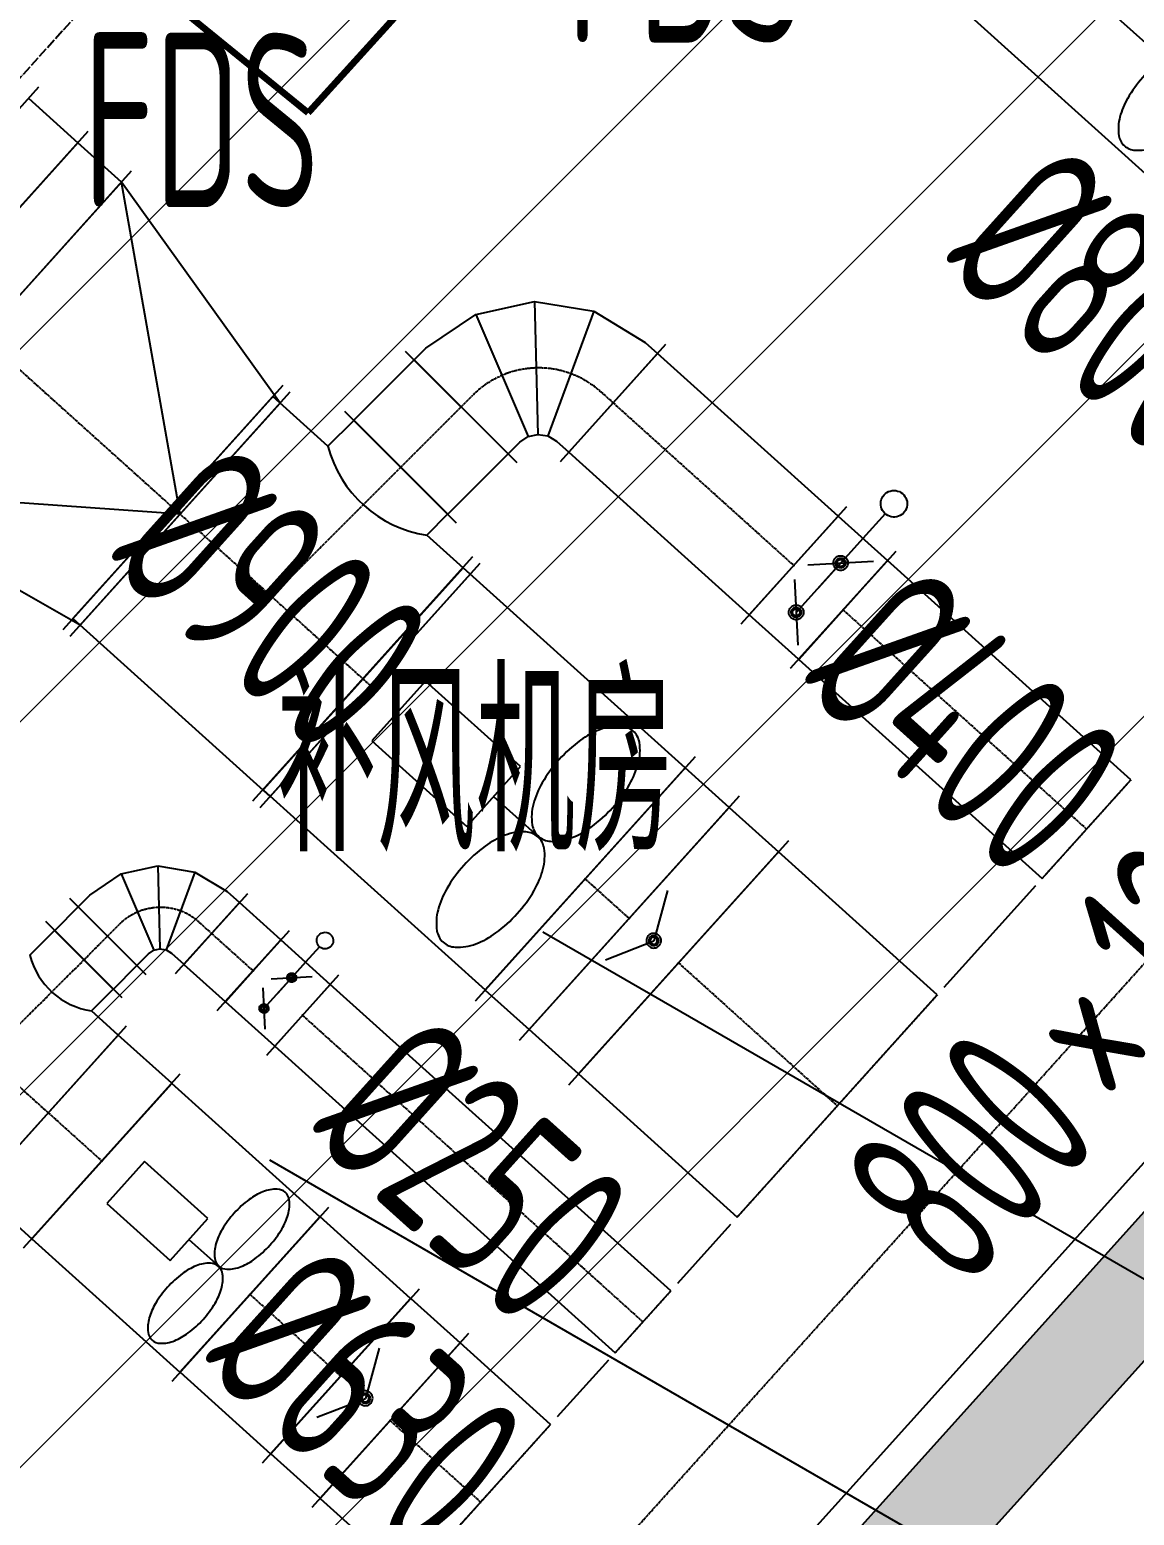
# Model space of a CAD drawing. Extents: x -20827274 to 1300756471, y -549375 to 3431892.
# Drawn here: x 13526 to 16852, y -348452 to -343979 of the extents above; entities that cross this region are included whole.
import ezdxf

# ---------------------------------------------------------------- set-up
doc = ezdxf.new("R2010")
doc.units = 0
doc.header["$LTSCALE"] = 10
for name, pattern in [('CENTER2', [1.125, 0.75, -0.125, 0.125, -0.125]), ('DASH', [0.35, 0.25, -0.1]), ('暖附图底图$0$DASH', [0.35, 0.25, -0.1]), ('暖附图底图$0$DOTE', [2.42, 2, -0.2, 0.02, -0.2])]:
    doc.linetypes.add(name, pattern=pattern)
for name, color, linetype in [('1-zs', 3, 'Continuous'), ('1-标注暖通', 4, 'Continuous'), ('DUCT-加压送风中心线', 5, 'CENTER2'), ('DUCT-加压送风标注', 3, 'Continuous'), ('DUCT-加压送风法兰', 2, 'Continuous'), ('DUCT-加压送风电动阀门', 7, 'Continuous'), ('DUCT-加压送风管', 1, 'Continuous'), ('DUCT-加压送风管端线', 2, 'Continuous'), ('DUCT-加压送风管设备', 7, 'Continuous'), ('DUCT-加压送风阀门', 7, 'Continuous'), ('DUCT-送风中心线', 5, 'CENTER2'), ('DUCT-送风标注', 3, 'Continuous'), ('DUCT-送风管', 4, 'Continuous'), ('DUCT-送风管设备', 7, 'Continuous'), ('H-暖通设备', 181, 'Continuous'), ('Hvac-Hide', 8, 'DASH'), ('暖附图底图$0$1-标注暖通', 8, 'Continuous'), ('暖附图底图$0$A-ROOM_NAME', 8, 'Continuous'), ('暖附图底图$0$A-WALL', 8, 'Continuous'), ('暖附图底图$0$DOTE', 8, 'Continuous'), ('暖附图底图$0$PUB_HATCH', 8, 'Continuous')]:
    doc.layers.add(name, color=color, linetype=linetype)
doc.layers.add('F-非人防区', color=105, linetype='Continuous', lineweight=15)
doc.styles.add('8B2_02', font='tssdeng.shx', dxfattribs={"width": 0.6, "bigfont": 'TSSDCHN.shx'})
doc.styles.add('暖附图底图$0$8B2_02', font='tssdeng.shx', dxfattribs={"width": 0.6, "bigfont": 'TSSDCHN.shx'})

# ---------------------------------------------------------------- blocks, each defined once
blk = doc.blocks.new('$轴流风机$00000011')
for p, q in [((-500, 500, 0), (-500, -500, 0)), ((500, 500, 0), (-500, 500, 0)), ((500, -500, 0), (500, 500, 0)), ((-339.5, 134.7, 0), (-339.5, -134.7, 0)), ((88, 134.7, 0), (-339.5, 134.7, 0)), ((88, -134.7, 0), (88, 134.7, 0)), ((88, 0, 0), (288.5, 0, 0)), ((-339.5, -134.7, 0), (88, -134.7, 0)), ((-500, -500, 0), (500, -500, 0))]:
    blk.add_line(p, q)
for centre, radius, start, end in [((355.1, 328.7, 0), 170.3, 129.1821, 153.0603), ((288.5, 410.5, 0), 64.8, 90, 129.1821), ((288.5, 410.5, 0), 64.8, 50.8179, 90), ((221.9, 328.7, 0), 170.3, 26.9397, 50.8179), ((462.4, 274.2, 0), 290.7, 153.0603, 168.1126), ((114.5, 274.2, 0), 290.7, 11.8874, 26.9397), ((633.1, 238.3, 0), 465, 168.1126, 180), ((-56.1, 238.3, 0), 465, 0, 11.8874), ((633.1, 238.3, 0), 465, 180, 191.8874), ((-56.1, 238.3, 0), 465, 348.1126, 0), ((462.4, 202.4, 0), 290.7, 191.8874, 206.9397), ((114.5, 202.4, 0), 290.7, 333.0603, 348.1126), ((355.1, 147.8, 0), 170.3, 206.9397, 230.8179), ((221.9, 147.8, 0), 170.3, 309.1821, 333.0603), ((288.5, 66.1, 0), 64.8, 230.8179, 270), ((288.5, 66.1, 0), 64.8, 270, 309.1821), ((355.1, -147.8, 0), 170.3, 129.1821, 153.0603), ((288.5, -66.1, 0), 64.8, 90, 129.1821), ((288.5, -66.1, 0), 64.8, 50.8179, 90), ((221.9, -147.8, 0), 170.3, 26.9397, 50.8179), ((462.4, -202.4, 0), 290.7, 153.0603, 168.1126), ((114.5, -202.4, 0), 290.7, 11.8874, 26.9397), ((633.1, -238.3, 0), 465, 168.1126, 180), ((-56.1, -238.3, 0), 465, 0, 11.8874), ((633.1, -238.3, 0), 465, 180, 191.8874), ((-56.1, -238.3, 0), 465, 348.1126, 0), ((462.4, -274.2, 0), 290.7, 191.8874, 206.9397), ((114.5, -274.2, 0), 290.7, 333.0603, 348.1126), ((355.1, -328.7, 0), 170.3, 206.9397, 230.8179), ((221.9, -328.7, 0), 170.3, 309.1821, 333.0603), ((288.5, -410.5, 0), 64.8, 230.8179, 270), ((288.5, -410.5, 0), 64.8, 270, 309.1821)]:
    blk.add_arc(centre, radius, start, end)
for p in [(-500, 0, 0), (500, 0, 0)]:
    blk.add_point(p)
blk = doc.blocks.new('暖附图底图$0$AFSFCS')
at = {"layer": '暖附图底图$0$PUB_HATCH'}
blk.add_hatch(color=256, dxfattribs=at).paths.add_polyline_path([(19639.3, -344924.2), (19416.4, -344723.4), (15000.1, -349628.2), (15223.1, -349828.9)])
at = {"layer": '暖附图底图$0$A-WALL'}
for p, q in [((19416.4, -344723.4), (15000.1, -349628.2)), ((19639.3, -344924.2), (15223.1, -349828.9))]:
    blk.add_line(p, q, dxfattribs=at)
at = {"layer": '暖附图底图$0$DOTE', "color": 127, "linetype": '暖附图底图$0$DOTE', "ltscale": 1.5}
blk.add_line((-14328.5, -375027.4), (118287.3, -227742.6), dxfattribs=at)
at = {"layer": '暖附图底图$0$A-ROOM_NAME', "style": '暖附图底图$0$8B2_02', "width": 0.6}
blk.add_text('补风机房', height=525, dxfattribs=at).set_placement((14270.9, -346453.1))
blk = doc.blocks.new('暖附图底图')
at = {"layer": '暖附图底图$0$1-标注暖通', "linetype": '暖附图底图$0$DASH'}
blk.add_blockref('暖附图底图$0$AFSFCS', (500000, 0), dxfattribs=at)

msp = doc.modelspace()

# ---------------------------------------------------------------- hatches: boundary and pattern name
at = {"layer": 'F-非人防区'}
h = msp.add_hatch(dxfattribs=at)
h.set_pattern_fill('ANSI31', color=8, scale=500)
h.set_pattern_definition([(45, (-67108.6, 126739.6), (-561.266, 561.266), [])])
edge = h.paths.add_edge_path()
edge.add_line((26041.4, -160910.4), (26041.4, -174910.4))
edge.add_line((26041.4, -174910.4), (44466.4, -174910.4))
edge.add_line((44466.4, -174910.4), (44466.4, -230535.4))
edge.add_line((44466.4, -230535.4), (29591.4, -230535.4))
edge.add_line((29591.4, -230535.4), (29591.4, -228585.4))
edge.add_line((29591.4, -228585.4), (32466.4, -228585.4))
edge.add_line((32466.4, -228585.4), (32466.4, -223185.4))
edge.add_line((32466.4, -223185.4), (6116.4, -223185.4))
edge.add_line((6116.4, -223185.4), (6116.4, -236210.4))
edge.add_line((6116.4, -236210.4), (5916.4, -236210.4))
edge.add_line((5916.4, -236210.4), (5921.1, -289912.2))
edge.add_line((5921.1, -289912.2), (35191.4, -289912.2))
edge.add_line((35191.4, -289912.2), (35191.4, -296310.4))
edge.add_line((35191.4, -296310.4), (35041.4, -296310.4))
edge.add_line((35041.4, -296310.4), (35041.4, -296910.4))
edge.add_line((35041.4, -296910.4), (35641.4, -296910.4))
edge.add_line((35641.4, -296910.4), (44736.4, -305099.6))
edge.add_line((44736.4, -305099.6), (22456.5, -329844))
edge.add_line((22456.5, -329844), (22456.5, -340006.4))
edge.add_line((22456.5, -340006.4), (-13248.1, -379660.4))
edge.add_line((-13248.1, -379660.4), (-90108.6, -379660.4))
edge.add_line((-90108.6, -379660.4), (-90108.6, -373660.4))
edge.add_line((-90108.6, -373660.4), (-91358.6, -373660.4))
edge.add_arc((-91358.6, -361660.4), 12000, 180, 270, ccw=False)
edge.add_line((-103358.6, -361660.4), (-103358.6, -333450.4))
edge.add_line((-103358.6, -333450.4), (-95358.6, -333436.6))
edge.add_line((-95358.6, -333436.6), (-95358.6, -160610.4))
edge.add_line((-95358.6, -160610.4), (-86333.4, -160610.4))
edge.add_line((-86333.4, -160610.4), (-86333.6, -149790))
edge.add_line((-86333.6, -149790), (-73433.4, -149790))
edge.add_line((-73433.4, -149790), (-73433.4, -160610.4))
edge.add_line((-73433.4, -160610.4), (26041.4, -160910.4))

# ---------------------------------------------------------------- linework, layer by layer
at = {"layer": '1-标注暖通', "const_width": 20}
for points in [[(16292.6, -342103.5), (14364.8, -344229)], [(14364.8, -344229), (13709.3, -343695.9)]]:
    msp.add_lwpolyline(points, dxfattribs=at)
at = {"layer": 'DUCT-加压送风中心线'}
for p, q in [((13979.2, -345437.3), (13384.7, -344902)), ((14825.4, -345114.3), (14860.7, -345079)), ((15246.1, -345068.9), (15283.2, -345102.3)), ((14643.6, -345296.1), (14825.2, -345114.5)), ((15283.4, -345102.5), (15826.8, -345591.8)), ((14643.4, -345296.3), (14254.5, -345685.2)), ((13979.3, -345437.4), (13957.1, -345417.4)), ((13957.2, -345417.5), (14254.5, -345685.2)), ((14551.8, -345952.9), (14254.5, -345685.2)), ((15975.7, -345725.8), (16708.6, -346385.7)), ((14529.8, -345933.1), (14530, -345933.2)), ((15199.2, -346535.9), (15199.1, -346535.7)), ((15199.4, -346536), (15331.1, -346654.5)), ((13760.7, -346708.1), (13796, -346672.7)), ((14036.9, -346666.4), (14074, -346699.9)), ((14074.2, -346700), (14198.9, -346812.3)), ((13689.9, -346778.8), (13760.5, -346708.2)), ((13689.8, -346779), (13396.3, -347072.4)), ((15480, -346788.6), (15958.1, -347219.2)), ((14347.8, -346946.4), (15372.8, -347869.3)), ((13582.1, -347239.7), (13396.3, -347072.4)), ((13582.2, -347239.9), (13743.3, -347384.9)), ((13743.5, -347385), (13743.6, -347385.1)), ((14189.9, -347787), (14189.8, -347786.9)), ((14190.1, -347787.2), (14462.6, -348032.6)), ((14611.5, -348166.6), (14884.1, -348412))]:
    msp.add_line(p, q, dxfattribs=at)
for centre, radius in [((15058.7, -345277), 280), ((13919.8, -346796.5), 175)]:
    msp.add_arc(centre, radius, 48, 135, dxfattribs=at)
at = {"layer": 'DUCT-加压送风法兰'}
for p, q in [((13552.6, -344151.6), (12656, -345147.5)), ((13701.4, -344285.6), (12804.8, -345281.4)), ((12936.3, -345399.8), (13832.9, -344404)), ((14657.4, -344946.5), (14993.2, -345282.3)), ((15124.4, -345278.9), (15442.2, -344925.9)), ((14288.4, -345049.6), (13625.9, -345785.3)), ((13648, -345805.2), (14310.5, -345069.5)), ((14811.4, -345464.2), (14475.5, -345128.3)), ((15985.8, -345415.3), (15667.9, -345768.3)), ((14198.5, -346300.9), (14861, -345565.2)), ((14220.6, -346320.8), (14883.1, -345585.1)), ((16134.6, -345549.3), (15816.7, -345902.3)), ((15530.5, -346168.1), (14868.1, -346903.8)), ((15662.4, -346286.7), (14999.9, -347022.5)), ((15811.1, -346420.7), (15148.7, -347156.4)), ((13645.7, -346593.2), (13875.5, -346823)), ((13965.4, -346820.7), (14182.8, -346579.2)), ((13804.7, -346893.8), (13574.9, -346664)), ((14307.7, -346691.6), (14090.2, -346933.1)), ((14456.5, -346825.5), (14239, -347067.1)), ((13346.3, -347501.7), (13818, -346977.8)), ((13507.5, -347646.9), (13979.2, -347123)), ((14425.9, -347525.1), (13954.1, -348049)), ((14698.6, -347770.7), (14226.8, -348294.6)), ((14847.3, -347904.6), (14375.6, -348428.5))]:
    msp.add_line(p, q, dxfattribs=at)
at = {"layer": 'DUCT-加压送风法兰', "color": 18, "true_color": 0x000000}
for p in [(14825.2, -345114.5, 1000), (14825.4, -345114.3, 1000), (15283.2, -345102.3, 1000), (15283.4, -345102.5, 1000), (14643.4, -345296.3, 1000), (14643.6, -345296.1, 1000), (13957.1, -345417.4, 1000), (13957.2, -345417.5, 1000), (13979.2, -345437.3, 1000), (13979.3, -345437.4, 1000), (15826.8, -345591.8, 1000), (15826.9, -345591.9, 1000), (15975.6, -345725.7, 1000), (15975.7, -345725.8, 1000), (14529.7, -345933, 1000), (14529.8, -345933.1, 1000), (14551.8, -345952.9, 1000), (14551.9, -345953, 1000), (15199.2, -346535.9, 1000), (15199.4, -346536, 1000), (15331.1, -346654.5, 1000), (15331.2, -346654.7, 1000), (14074, -346699.9, 1000), (14074.2, -346700, 1000), (13760.5, -346708.2, 1000), (13760.7, -346708.1, 1000), (13689.8, -346779, 1000), (13689.9, -346778.8, 1000), (15479.8, -346788.5, 1000), (15480, -346788.6, 1000), (14198.9, -346812.3, 1000), (14199, -346812.4, 1000), (14347.7, -346946.2, 1000), (14347.8, -346946.4, 1000), (13582.1, -347239.7, 1000), (13582.2, -347239.9, 1000), (13743.3, -347384.9, 1000), (13743.5, -347385, 1000), (14189.9, -347787, 1000), (14190.1, -347787.2, 1000), (14462.6, -348032.6, 1000), (14462.8, -348032.7, 1000), (14611.4, -348166.5, 1000), (14611.5, -348166.6, 1000)]:
    msp.add_point(p, dxfattribs=at)
at = {"layer": 'DUCT-加压送风电动阀门'}
for p, q in [((16088.8, -345404.7), (16089.4, -345399.2)), ((16089, -345410.3), (16088.8, -345404.7)), ((16089.9, -345415.8), (16089, -345410.3)), ((16089.4, -345399.2), (16090.7, -345393.8)), ((16090.7, -345393.8), (16092.8, -345388.6)), ((16092.8, -345388.6), (16095.6, -345383.8)), ((16095.6, -345383.8), (16099, -345379.4)), ((16099, -345379.4), (16103, -345375.5)), ((16103, -345375.5), (16107.6, -345372.2)), ((16107.6, -345372.2), (16112.5, -345369.6)), ((16112.5, -345369.6), (16117.7, -345367.7)), ((16117.7, -345367.7), (16123.2, -345366.5)), ((16123.2, -345366.5), (16128.7, -345366.1)), ((16128.7, -345366.1), (16134.3, -345366.5)), ((16134.3, -345366.5), (16139.8, -345367.7)), ((16139.8, -345367.7), (16145, -345369.6)), ((16145, -345369.6), (16149.9, -345372.2)), ((16149.9, -345372.2), (16154.5, -345375.5)), ((16154.5, -345375.5), (16158.5, -345379.4)), ((16158.5, -345379.4), (16161.9, -345383.8)), ((16161.9, -345383.8), (16164.7, -345388.6)), ((16164.7, -345388.6), (16166.8, -345393.8)), ((16166.8, -345393.8), (16168.1, -345399.2)), ((16168.5, -345410.3), (16167.6, -345415.8)), ((16168.1, -345399.2), (16168.7, -345404.7)), ((16168.7, -345404.7), (16168.5, -345410.3)), ((16102, -345435.9), (16035.1, -345510.2)), ((16091.7, -345421.1), (16089.9, -345415.8)), ((16094.1, -345426.1), (16091.7, -345421.1)), ((16097.2, -345430.8), (16094.1, -345426.1)), ((16101, -345434.9), (16097.2, -345430.8)), ((16105.2, -345438.5), (16101, -345434.9)), ((16110, -345441.4), (16105.2, -345438.5)), ((16115.1, -345443.7), (16110, -345441.4)), ((16120.4, -345445.3), (16115.1, -345443.7)), ((16126, -345446), (16120.4, -345445.3)), ((16131.5, -345446), (16126, -345446)), ((16137.1, -345445.3), (16131.5, -345446)), ((16142.4, -345443.7), (16137.1, -345445.3)), ((16147.5, -345441.4), (16142.4, -345443.7)), ((16152.3, -345438.5), (16147.5, -345441.4)), ((16156.5, -345434.9), (16152.3, -345438.5)), ((16160.3, -345430.8), (16156.5, -345434.9)), ((16163.4, -345426.1), (16160.3, -345430.8)), ((16165.8, -345421.1), (16163.4, -345426.1)), ((16167.6, -345415.8), (16165.8, -345421.1)), ((16035.1, -345510.2), (15901.2, -345658.8)), ((15968.2, -345584.5), (15834.3, -345733.1)), ((15869.3, -345589.7), (16067, -345579.3)), ((15946, -345584.6), (15946.4, -345580.5)), ((15946.4, -345588.7), (15946, -345584.6)), ((15946.4, -345580.5), (15947.4, -345576.6)), ((15947.5, -345592.6), (15946.4, -345588.7)), ((15947.4, -345576.6), (15949.2, -345572.9)), ((15949.2, -345572.9), (15951.7, -345569.7)), ((15951.7, -345569.7), (15954.7, -345566.9)), ((15953.2, -345585.3), (15953.3, -345582.3)), ((15953.6, -345588.2), (15953.2, -345585.3)), ((15953.3, -345582.3), (15954, -345579.5)), ((15954.6, -345590.9), (15953.6, -345588.2)), ((15954, -345579.5), (15955.3, -345576.8)), ((15954.7, -345566.9), (15958.2, -345564.7)), ((15955.3, -345576.8), (15957, -345574.4)), ((15957, -345574.4), (15959.2, -345572.5)), ((15957.4, -345585), (15957.5, -345582.9)), ((15957.8, -345587.1), (15957.4, -345585)), ((15957.5, -345582.9), (15958, -345580.9)), ((15958.5, -345589.1), (15957.8, -345587.1)), ((15958, -345580.9), (15958.9, -345579)), ((15958.2, -345564.7), (15962, -345563.2)), ((15959.6, -345590.9), (15958.5, -345589.1)), ((15958.9, -345579), (15960.2, -345577.3)), ((15959.2, -345572.5), (15961.7, -345570.9)), ((15960.2, -345577.3), (15961.7, -345575.9)), ((15961.7, -345570.9), (15964.5, -345569.9)), ((15961.7, -345575.9), (15963.5, -345574.8)), ((15962, -345563.2), (15966, -345562.4)), ((15963.5, -345574.8), (15965.5, -345574.1)), ((15964.5, -345569.9), (15967.4, -345569.5)), ((15965.5, -345574.1), (15967.6, -345573.8)), ((15966, -345562.4), (15970.1, -345562.4)), ((15967.4, -345569.5), (15970.3, -345569.6)), ((15967.6, -345573.8), (15969.7, -345573.9)), ((15969.7, -345573.9), (15971.7, -345574.4)), ((15970.1, -345562.4), (15974.1, -345563.1)), ((15970.3, -345569.6), (15973.2, -345570.3)), ((15971.7, -345574.4), (15973.6, -345575.3)), ((15973.2, -345570.3), (15975.8, -345571.6)), ((15973.6, -345575.3), (15975.3, -345576.5)), ((15974.1, -345563.1), (15977.9, -345564.6)), ((15975.3, -345576.5), (15976.8, -345578.1)), ((15975.8, -345571.6), (15978.2, -345573.3)), ((15976.8, -345578.1), (15977.8, -345579.9)), ((15978.3, -345588.1), (15977.4, -345590)), ((15977.8, -345579.9), (15978.6, -345581.8)), ((15977.9, -345564.6), (15981.4, -345566.7)), ((15978.2, -345573.3), (15980.2, -345575.5)), ((15978.8, -345586), (15978.3, -345588.1)), ((15978.6, -345581.8), (15978.9, -345583.9)), ((15978.9, -345583.9), (15978.8, -345586)), ((15980.2, -345575.5), (15981.7, -345578)), ((15981.4, -345566.7), (15984.4, -345569.5)), ((15981.7, -345578), (15982.7, -345580.8)), ((15983, -345586.6), (15982.3, -345589.5)), ((15982.7, -345580.8), (15983.1, -345583.7)), ((15983.1, -345583.7), (15983, -345586.6)), ((15984.4, -345569.5), (15986.9, -345572.7)), ((15986.9, -345572.7), (15988.8, -345576.4)), ((15988.8, -345576.4), (15989.9, -345580.3)), ((15990, -345588.4), (15988.9, -345592.4)), ((15989.9, -345580.3), (15990.3, -345584.3)), ((15990.3, -345584.3), (15990, -345588.4)), ((15949.4, -345596.3), (15947.5, -345592.6)), ((15951.9, -345599.5), (15949.4, -345596.3)), ((15954.9, -345602.3), (15951.9, -345599.5)), ((15956.1, -345593.5), (15954.6, -345590.9)), ((15958.4, -345604.4), (15954.9, -345602.3)), ((15958.1, -345595.6), (15956.1, -345593.5)), ((15960.5, -345597.4), (15958.1, -345595.6)), ((15962.2, -345605.8), (15958.4, -345604.4)), ((15961, -345592.5), (15959.6, -345590.9)), ((15963.1, -345598.6), (15960.5, -345597.4)), ((15962.7, -345593.7), (15961, -345592.5)), ((15966.2, -345606.6), (15962.2, -345605.8)), ((15964.6, -345594.6), (15962.7, -345593.7)), ((15966, -345599.3), (15963.1, -345598.6)), ((15966.6, -345595.1), (15964.6, -345594.6)), ((15968.9, -345599.5), (15966, -345599.3)), ((15970.3, -345606.5), (15966.2, -345606.6)), ((15968.7, -345595.2), (15966.6, -345595.1)), ((15970.8, -345594.9), (15968.7, -345595.2)), ((15971.9, -345599), (15968.9, -345599.5)), ((15974.4, -345605.8), (15970.3, -345606.5)), ((15972.8, -345594.2), (15970.8, -345594.9)), ((15974.6, -345598), (15971.9, -345599)), ((15974.6, -345593.1), (15972.8, -345594.2)), ((15978.2, -345604.3), (15974.4, -345605.8)), ((15976.1, -345591.7), (15974.6, -345593.1)), ((15977.1, -345596.5), (15974.6, -345598)), ((15977.4, -345590), (15976.1, -345591.7)), ((15979.3, -345594.5), (15977.1, -345596.5)), ((15981.6, -345602.1), (15978.2, -345604.3)), ((15981.1, -345592.2), (15979.3, -345594.5)), ((15982.3, -345589.5), (15981.1, -345592.2)), ((15984.6, -345599.3), (15981.6, -345602.1)), ((15987.1, -345596), (15984.6, -345599.3)), ((15988.9, -345592.4), (15987.1, -345596)), ((15829.1, -345634.3), (15839.5, -345832)), ((15813.6, -345725.2), (15815.4, -345721.6)), ((15815.4, -345721.6), (15817.9, -345718.3)), ((15817.9, -345718.3), (15820.9, -345715.5)), ((15820.9, -345715.5), (15824.3, -345713.3)), ((15821.4, -345725.4), (15823.2, -345723.1)), ((15823.2, -345723.1), (15825.4, -345721.1)), ((15824.3, -345713.3), (15828.1, -345711.8)), ((15825.4, -345721.1), (15827.9, -345719.6)), ((15827.9, -345719.6), (15830.6, -345718.6)), ((15827.9, -345724.5), (15829.7, -345723.4)), ((15828.1, -345711.8), (15832.1, -345711.1)), ((15829.7, -345723.4), (15831.7, -345722.7)), ((15830.6, -345718.6), (15833.5, -345718.1)), ((15831.7, -345722.7), (15833.8, -345722.4)), ((15832.1, -345711.1), (15836.2, -345711)), ((15833.5, -345718.1), (15836.5, -345718.3)), ((15833.8, -345722.4), (15835.9, -345722.5)), ((15835.9, -345722.5), (15837.9, -345723)), ((15836.2, -345711), (15840.3, -345711.8)), ((15836.5, -345718.3), (15839.3, -345719)), ((15837.9, -345723), (15839.8, -345723.9)), ((15839.3, -345719), (15842, -345720.2)), ((15840.3, -345711.8), (15844.1, -345713.2)), ((15842, -345720.2), (15844.4, -345722)), ((15844.1, -345713.2), (15847.6, -345715.4)), ((15844.4, -345722), (15846.4, -345724.1)), ((15847.6, -345715.4), (15850.6, -345718.1)), ((15850.6, -345718.1), (15853.1, -345721.3)), ((15853.1, -345721.3), (15854.9, -345725)), ((15812.2, -345733.3), (15812.5, -345729.2)), ((15812.6, -345737.3), (15812.2, -345733.3)), ((15812.5, -345729.2), (15813.6, -345725.2)), ((15813.7, -345741.2), (15812.6, -345737.3)), ((15815.6, -345744.9), (15813.7, -345741.2)), ((15818, -345748.1), (15815.6, -345744.9)), ((15821.1, -345750.9), (15818, -345748.1)), ((15819.3, -345733.9), (15819.5, -345731)), ((15819.8, -345736.8), (15819.3, -345733.9)), ((15819.5, -345731), (15820.2, -345728.1)), ((15820.8, -345739.6), (15819.8, -345736.8)), ((15820.2, -345728.1), (15821.4, -345725.4)), ((15822.3, -345742.1), (15820.8, -345739.6)), ((15824.6, -345753), (15821.1, -345750.9)), ((15824.3, -345744.3), (15822.3, -345742.1)), ((15823.6, -345733.7), (15823.7, -345731.6)), ((15823.9, -345735.8), (15823.6, -345733.7)), ((15823.7, -345731.6), (15824.2, -345729.5)), ((15824.6, -345737.7), (15823.9, -345735.8)), ((15824.2, -345729.5), (15825.1, -345727.6)), ((15826.7, -345746), (15824.3, -345744.3)), ((15825.7, -345739.5), (15824.6, -345737.7)), ((15828.4, -345754.5), (15824.6, -345753)), ((15825.1, -345727.6), (15826.4, -345725.9)), ((15827.1, -345741.1), (15825.7, -345739.5)), ((15826.4, -345725.9), (15827.9, -345724.5)), ((15829.3, -345747.3), (15826.7, -345746)), ((15828.8, -345742.3), (15827.1, -345741.1)), ((15832.4, -345755.2), (15828.4, -345754.5)), ((15830.7, -345743.2), (15828.8, -345742.3)), ((15832.2, -345748), (15829.3, -345747.3)), ((15832.8, -345743.7), (15830.7, -345743.2)), ((15835.1, -345748.1), (15832.2, -345748)), ((15836.5, -345755.2), (15832.4, -345755.2)), ((15834.9, -345743.8), (15832.8, -345743.7)), ((15837, -345743.5), (15834.9, -345743.8)), ((15838, -345747.7), (15835.1, -345748.1)), ((15840.5, -345754.4), (15836.5, -345755.2)), ((15839, -345742.8), (15837, -345743.5)), ((15840.8, -345746.7), (15838, -345747.7)), ((15840.8, -345741.7), (15839, -345742.8)), ((15839.8, -345723.9), (15841.5, -345725.1)), ((15844.3, -345752.9), (15840.5, -345754.4)), ((15842.3, -345740.3), (15840.8, -345741.7)), ((15843.3, -345745.1), (15840.8, -345746.7)), ((15841.5, -345725.1), (15842.9, -345726.7)), ((15843.6, -345738.6), (15842.3, -345740.3)), ((15842.9, -345726.7), (15844, -345728.5)), ((15845.5, -345743.2), (15843.3, -345745.1)), ((15844.4, -345736.7), (15843.6, -345738.6)), ((15844, -345728.5), (15844.7, -345730.5)), ((15847.8, -345750.7), (15844.3, -345752.9)), ((15845, -345734.7), (15844.4, -345736.7)), ((15844.7, -345730.5), (15845, -345732.6)), ((15845, -345732.6), (15845, -345734.7)), ((15847.2, -345740.8), (15845.5, -345743.2)), ((15846.4, -345724.1), (15847.9, -345726.7)), ((15848.5, -345738.1), (15847.2, -345740.8)), ((15850.8, -345747.9), (15847.8, -345750.7)), ((15847.9, -345726.7), (15848.9, -345729.4)), ((15849.2, -345735.3), (15848.5, -345738.1)), ((15848.9, -345729.4), (15849.3, -345732.3)), ((15849.3, -345732.3), (15849.2, -345735.3)), ((15853.2, -345744.7), (15850.8, -345747.9)), ((15855, -345741), (15853.2, -345744.7)), ((15854.9, -345725), (15856.1, -345728.9)), ((15856.1, -345737.1), (15855, -345741)), ((15856.1, -345728.9), (15856.5, -345733)), ((15856.5, -345733), (15856.1, -345737.1)), ((14394.3, -346708.2), (14397, -346704.7)), ((14397, -346704.7), (14400.1, -346701.7)), ((14400.1, -346701.7), (14403.8, -346699.3)), ((14403.8, -346699.3), (14407.8, -346697.6)), ((14407.8, -346697.6), (14412.1, -346696.6)), ((14412.1, -346696.6), (14416.4, -346696.4)), ((14416.4, -346696.4), (14420.7, -346696.9)), ((14420.7, -346696.9), (14424.9, -346698.2)), ((14424.9, -346698.2), (14428.8, -346700.2)), ((14428.8, -346700.2), (14432.3, -346702.8)), ((14432.3, -346702.8), (14435.2, -346706)), ((14435.2, -346706), (14437.6, -346709.7)), ((14398.8, -346740), (14357, -346786.4)), ((14390.5, -346720.5), (14391.1, -346716.2)), ((14390.8, -346724.9), (14390.5, -346720.5)), ((14391.8, -346729.1), (14390.8, -346724.9)), ((14391.1, -346716.2), (14392.4, -346712)), ((14393.5, -346733.1), (14391.8, -346729.1)), ((14392.4, -346712), (14394.3, -346708.2)), ((14395.8, -346736.8), (14393.5, -346733.1)), ((14398.8, -346740), (14395.8, -346736.8)), ((14402.3, -346742.6), (14398.8, -346740)), ((14406.2, -346744.6), (14402.3, -346742.6)), ((14410.3, -346745.9), (14406.2, -346744.6)), ((14414.7, -346746.4), (14410.3, -346745.9)), ((14419, -346746.2), (14414.7, -346746.4)), ((14423.3, -346745.2), (14419, -346746.2)), ((14427.3, -346743.5), (14423.3, -346745.2)), ((14430.9, -346741.1), (14427.3, -346743.5)), ((14434.1, -346738.1), (14430.9, -346741.1)), ((14436.7, -346734.6), (14434.1, -346738.1)), ((14438.7, -346730.8), (14436.7, -346734.6)), ((14437.6, -346709.7), (14439.3, -346713.7)), ((14440, -346726.6), (14438.7, -346730.8)), ((14439.3, -346713.7), (14440.3, -346717.9)), ((14440.5, -346722.3), (14440, -346726.6)), ((14440.3, -346717.9), (14440.5, -346722.3)), ((14357, -346786.4), (14273.3, -346879.3)), ((14315.2, -346832.9), (14231.5, -346925.8)), ((14253.4, -346836.1), (14377, -346829.6)), ((14301.3, -346833.3), (14301.5, -346830.6)), ((14301.6, -346835.9), (14301.3, -346833.3)), ((14301.5, -346830.6), (14302.2, -346828.1)), ((14302.5, -346838.4), (14301.6, -346835.9)), ((14302.2, -346828.1), (14303.3, -346825.7)), ((14303.7, -346840.7), (14302.5, -346838.4)), ((14303.3, -346825.7), (14304.9, -346823.6)), ((14305.4, -346842.7), (14303.7, -346840.7)), ((14304.9, -346823.6), (14306.8, -346821.8)), ((14305.8, -346833.4), (14305.9, -346831.5)), ((14306.1, -346835.2), (14305.8, -346833.4)), ((14305.9, -346831.5), (14306.3, -346829.7)), ((14306.7, -346836.9), (14306.1, -346835.2)), ((14306.3, -346829.7), (14307.1, -346828.1)), ((14307.7, -346838.5), (14306.7, -346836.9)), ((14306.8, -346821.8), (14309.1, -346820.4)), ((14307.1, -346828.1), (14308.2, -346826.6)), ((14308.9, -346839.8), (14307.7, -346838.5)), ((14308.2, -346826.6), (14309.6, -346825.4)), ((14308.5, -346831.8), (14308.9, -346830.6)), ((14308.5, -346833.1), (14308.5, -346831.8)), ((14308.6, -346834.3), (14308.5, -346833.1)), ((14309, -346835.5), (14308.6, -346834.3)), ((14308.9, -346830.6), (14309.4, -346829.4)), ((14310.4, -346840.9), (14308.9, -346839.8)), ((14309.6, -346836.7), (14309, -346835.5)), ((14309.1, -346820.4), (14311.5, -346819.5)), ((14309.4, -346829.4), (14310.2, -346828.4)), ((14309.6, -346825.4), (14311.1, -346824.4)), ((14310.4, -346837.6), (14309.6, -346836.7)), ((14310.2, -346828.4), (14311.1, -346827.5)), ((14311.4, -346838.4), (14310.4, -346837.6)), ((14312, -346841.7), (14310.4, -346840.9)), ((14311.1, -346824.4), (14312.9, -346823.8)), ((14311.1, -346827.5), (14312.2, -346826.9)), ((14312.6, -346839.1), (14311.4, -346838.4)), ((14311.5, -346819.5), (14314.1, -346819.1)), ((14313.8, -346842.2), (14312, -346841.7)), ((14312.2, -346826.9), (14313.4, -346826.4)), ((14313.8, -346839.4), (14312.6, -346839.1)), ((14312.9, -346823.8), (14314.7, -346823.5)), ((14313.4, -346826.4), (14314.7, -346826.2)), ((14315, -346839.6), (14313.8, -346839.4)), ((14314.1, -346819.1), (14316.7, -346819.1)), ((14314.7, -346823.5), (14316.5, -346823.6)), ((14314.7, -346826.2), (14315.9, -346826.2)), ((14316.3, -346839.5), (14315, -346839.6)), ((14315.9, -346826.2), (14317.2, -346826.5)), ((14317.5, -346839.1), (14316.3, -346839.5)), ((14316.5, -346823.6), (14318.3, -346824)), ((14316.7, -346819.1), (14319.3, -346819.7)), ((14317.2, -346826.5), (14318.4, -346827)), ((14318.7, -346838.6), (14317.5, -346839.1)), ((14319.2, -346841.3), (14317.5, -346842)), ((14318.3, -346824), (14320, -346824.8)), ((14318.4, -346827), (14319.4, -346827.7)), ((14319.7, -346837.8), (14318.7, -346838.6)), ((14320.8, -346840.4), (14319.2, -346841.3)), ((14319.3, -346819.7), (14321.7, -346820.7)), ((14319.4, -346827.7), (14320.3, -346828.6)), ((14320.6, -346836.9), (14319.7, -346837.8)), ((14320, -346824.8), (14321.4, -346825.9)), ((14320.3, -346828.6), (14321, -346829.6)), ((14321.2, -346835.8), (14320.6, -346836.9)), ((14322.1, -346839.1), (14320.8, -346840.4)), ((14321, -346829.6), (14321.5, -346830.8)), ((14321.7, -346834.6), (14321.2, -346835.8)), ((14321.4, -346825.9), (14322.7, -346827.3)), ((14321.5, -346830.8), (14321.8, -346832)), ((14321.7, -346820.7), (14323.9, -346822.2)), ((14321.9, -346833.3), (14321.7, -346834.6)), ((14321.8, -346832), (14321.9, -346833.3)), ((14323.2, -346837.7), (14322.1, -346839.1)), ((14322.7, -346827.3), (14323.6, -346828.8)), ((14324, -346836), (14323.2, -346837.7)), ((14323.6, -346828.8), (14324.3, -346830.6)), ((14323.9, -346822.2), (14325.8, -346824)), ((14324.4, -346834.2), (14324, -346836)), ((14324.3, -346830.6), (14324.5, -346832.4)), ((14324.5, -346832.4), (14324.4, -346834.2)), ((14326.3, -346841.1), (14324.5, -346843.1)), ((14325.8, -346824), (14327.3, -346826.2)), ((14327.7, -346838.9), (14326.3, -346841.1)), ((14327.3, -346826.2), (14328.3, -346828.6)), ((14328.6, -346836.4), (14327.7, -346838.9)), ((14328.3, -346828.6), (14328.9, -346831.2)), ((14329, -346833.8), (14328.6, -346836.4)), ((14328.9, -346831.2), (14329, -346833.8)), ((14228.3, -346864), (14234.8, -346987.6)), ((14307.5, -346844.4), (14305.4, -346842.7)), ((14309.8, -346845.6), (14307.5, -346844.4)), ((14312.3, -346846.4), (14309.8, -346845.6)), ((14314.9, -346846.7), (14312.3, -346846.4)), ((14315.7, -346842.2), (14313.8, -346842.2)), ((14317.5, -346846.5), (14314.9, -346846.7)), ((14317.5, -346842), (14315.7, -346842.2)), ((14320.1, -346845.8), (14317.5, -346846.5)), ((14322.4, -346844.7), (14320.1, -346845.8)), ((14324.5, -346843.1), (14322.4, -346844.7)), ((14217.7, -346926.2), (14217.9, -346923.5)), ((14218, -346928.8), (14217.7, -346926.2)), ((14217.9, -346923.5), (14218.5, -346921)), ((14218.8, -346931.3), (14218, -346928.8)), ((14218.5, -346921), (14219.7, -346918.6)), ((14220.1, -346933.6), (14218.8, -346931.3)), ((14219.7, -346918.6), (14221.2, -346916.5)), ((14221.2, -346916.5), (14223.2, -346914.7)), ((14222.2, -346924.4), (14222.7, -346922.6)), ((14222.2, -346926.3), (14222.2, -346924.4)), ((14222.4, -346928.1), (14222.2, -346926.3)), ((14223.1, -346929.8), (14222.4, -346928.1)), ((14222.7, -346922.6), (14223.5, -346921)), ((14224, -346931.4), (14223.1, -346929.8)), ((14223.2, -346914.7), (14225.4, -346913.3)), ((14223.5, -346921), (14224.6, -346919.5)), ((14225.2, -346932.7), (14224, -346931.4)), ((14224.6, -346919.5), (14225.9, -346918.3)), ((14224.8, -346926), (14224.9, -346924.7)), ((14225, -346927.2), (14224.8, -346926)), ((14224.9, -346924.7), (14225.2, -346923.5)), ((14225.4, -346928.4), (14225, -346927.2)), ((14225.2, -346923.5), (14225.8, -346922.3)), ((14225.4, -346913.3), (14227.9, -346912.4)), ((14226, -346929.6), (14225.4, -346928.4)), ((14225.8, -346922.3), (14226.5, -346921.3)), ((14225.9, -346918.3), (14227.5, -346917.3)), ((14226.8, -346930.5), (14226, -346929.6)), ((14226.5, -346921.3), (14227.5, -346920.4)), ((14227.8, -346931.3), (14226.8, -346930.5)), ((14227.5, -346917.3), (14229.2, -346916.7)), ((14227.5, -346920.4), (14228.6, -346919.7)), ((14228.9, -346931.9), (14227.8, -346931.3)), ((14227.9, -346912.4), (14230.5, -346912)), ((14228.6, -346919.7), (14229.8, -346919.3)), ((14229.2, -346916.7), (14231, -346916.4)), ((14229.8, -346919.3), (14231, -346919.1)), ((14230.5, -346912), (14233.1, -346912)), ((14231, -346916.4), (14232.9, -346916.5)), ((14231, -346919.1), (14232.3, -346919.1)), ((14232.3, -346919.1), (14233.5, -346919.4)), ((14232.9, -346916.5), (14234.7, -346916.9)), ((14233.1, -346912), (14235.7, -346912.6)), ((14233.5, -346919.4), (14234.7, -346919.9)), ((14234.7, -346916.9), (14236.3, -346917.7)), ((14234.7, -346919.9), (14235.8, -346920.6)), ((14236.1, -346930.7), (14235, -346931.5)), ((14235.7, -346912.6), (14238.1, -346913.6)), ((14235.8, -346920.6), (14236.7, -346921.5)), ((14236.9, -346929.8), (14236.1, -346930.7)), ((14236.3, -346917.7), (14237.8, -346918.8)), ((14236.7, -346921.5), (14237.4, -346922.5)), ((14237.6, -346928.7), (14236.9, -346929.8)), ((14237.4, -346922.5), (14237.9, -346923.7)), ((14238, -346927.5), (14237.6, -346928.7)), ((14237.8, -346918.8), (14239, -346920.2)), ((14237.9, -346923.7), (14238.2, -346924.9)), ((14238.2, -346926.2), (14238, -346927.5)), ((14238.1, -346913.6), (14240.3, -346915)), ((14238.2, -346924.9), (14238.2, -346926.2)), ((14239.6, -346930.6), (14238.5, -346932)), ((14239, -346920.2), (14240, -346921.7)), ((14240.4, -346928.9), (14239.6, -346930.6)), ((14240, -346921.7), (14240.6, -346923.5)), ((14240.3, -346915), (14242.2, -346916.9)), ((14240.8, -346927.1), (14240.4, -346928.9)), ((14240.6, -346923.5), (14240.9, -346925.3)), ((14240.9, -346925.3), (14240.8, -346927.1)), ((14242.2, -346916.9), (14243.6, -346919.1)), ((14243.6, -346919.1), (14244.7, -346921.5)), ((14244.9, -346929.3), (14244, -346931.8)), ((14244.7, -346921.5), (14245.3, -346924.1)), ((14245.3, -346926.7), (14244.9, -346929.3)), ((14245.3, -346924.1), (14245.3, -346926.7)), ((14221.8, -346935.6), (14220.1, -346933.6)), ((14223.8, -346937.3), (14221.8, -346935.6)), ((14226.1, -346938.5), (14223.8, -346937.3)), ((14226.7, -346933.8), (14225.2, -346932.7)), ((14228.6, -346939.3), (14226.1, -346938.5)), ((14228.4, -346934.6), (14226.7, -346933.8)), ((14230.2, -346935), (14228.4, -346934.6)), ((14231.3, -346939.6), (14228.6, -346939.3)), ((14230.1, -346932.3), (14228.9, -346931.9)), ((14231.4, -346932.5), (14230.1, -346932.3)), ((14232, -346935.1), (14230.2, -346935)), ((14233.9, -346939.4), (14231.3, -346939.6)), ((14232.7, -346932.4), (14231.4, -346932.5)), ((14233.8, -346934.9), (14232, -346935.1)), ((14233.9, -346932), (14232.7, -346932.4)), ((14235.6, -346934.2), (14233.8, -346934.9)), ((14235, -346931.5), (14233.9, -346932)), ((14236.4, -346938.7), (14233.9, -346939.4)), ((14237.1, -346933.3), (14235.6, -346934.2)), ((14238.8, -346937.6), (14236.4, -346938.7)), ((14238.5, -346932), (14237.1, -346933.3)), ((14240.9, -346936), (14238.8, -346937.6)), ((14242.6, -346934), (14240.9, -346936)), ((14244, -346931.8), (14242.6, -346934))]:
    msp.add_line(p, q, dxfattribs=at)
at = {"layer": 'DUCT-加压送风管'}
for p, q in [((13522.6, -344185.2), (13671.2, -344319)), ((13671.4, -344319.1), (12834.9, -345248)), ((13802.7, -344437.4), (13671.4, -344319.1)), ((12966.3, -345366.3), (13802.7, -344437.4)), ((14280.3, -345102.9), (13802.9, -344437.5)), ((13979.2, -345437.3), (13802.9, -344437.5)), ((14869.2, -344835.9), (15046.2, -344797.1)), ((15046.2, -344797.1), (15224.9, -344826.6)), ((15224.9, -344826.6), (15379.9, -344920.3)), ((14719.3, -344937.6), (14869.2, -344835.9)), ((14683.9, -344972.9), (14719.3, -344937.6)), ((15417.2, -344953.8), (15149.6, -345251.1)), ((15379.9, -344920.3), (15417.1, -344953.7)), ((15960.6, -345443.1), (15417.2, -344953.8)), ((14683.8, -344973), (14502.1, -345154.7)), ((14966.7, -345255.9), (14683.8, -344973)), ((14258.2, -345083), (13656, -345751.8)), ((14280.4, -345103), (14258.2, -345083)), ((14424.3, -345232.6), (14258.4, -345083.1)), ((13678.2, -345771.8), (14280.4, -345103)), ((14424.3, -345232.6), (14502, -345154.9)), ((14502.1, -345154.7), (14785, -345437.6)), ((14966.8, -345255.7), (15002.1, -345220.4)), ((15002.1, -345220.4), (15027.1, -345203.5)), ((15027.1, -345203.5), (15056.6, -345197)), ((15056.6, -345197), (15086.4, -345201.9)), ((15086.4, -345201.9), (15112.2, -345217.5)), ((15112.2, -345217.5), (15149.4, -345251)), ((14785, -345437.6), (14966.7, -345255.9)), ((15149.6, -345251.1), (15693, -345740.4)), ((13678.1, -345771.7), (12966.5, -345366.5)), ((13979.2, -345437.3), (12966.5, -345366.5)), ((14784.8, -345437.7), (14722, -345500.6)), ((15693, -345740.4), (15960.6, -345443.1)), ((15960.8, -345443.3), (16109.4, -345577.1)), ((14852.9, -345618.4), (14722, -345500.6)), ((16109.5, -345577.2), (15841.9, -345874.5)), ((16842.4, -346237.1), (16109.5, -345577.2)), ((14830.9, -345598.7), (14831.1, -345598.8)), ((13656, -345751.8), (13678.2, -345771.8)), ((13656.1, -345752), (14250.6, -346287.3)), ((15841.7, -345874.3), (15693.1, -345740.5)), ((15841.9, -345874.5), (16574.8, -346534.4)), ((15500.5, -346201.6), (14898.3, -346870.4)), ((15500.4, -346201.4), (15500.2, -346201.3)), ((15632.2, -346320.1), (15500.5, -346201.6)), ((16574.8, -346534.4), (16842.4, -346237.1)), ((14228.7, -346267.5), (14228.9, -346267.6)), ((15030, -346989), (15632.2, -346320.1)), ((15632.3, -346320.3), (15780.9, -346454.1)), ((15781.1, -346454.2), (15178.9, -347123)), ((16259.3, -346884.8), (15781.1, -346454.2)), ((13707.6, -346584.3), (13801.4, -346520.8)), ((13801.4, -346520.8), (13911.9, -346496.6)), ((13911.9, -346496.6), (14023.6, -346515)), ((14023.6, -346515), (14120.5, -346573.5)), ((14120.5, -346573.5), (14157.7, -346607)), ((13672.3, -346619.7), (13707.6, -346584.3)), ((14157.8, -346607.1), (13990.5, -346792.9)), ((14282.5, -346719.4), (14157.8, -346607.1)), ((13672.1, -346619.8), (13601.5, -346690.5)), ((13848.9, -346796.6), (13672.1, -346619.8)), ((13526.3, -346765.6), (13601.4, -346690.6)), ((13601.5, -346690.5), (13778.3, -346867.2)), ((13884.4, -346761.1), (13900, -346750.5)), ((13900, -346750.5), (13918.5, -346746.5)), ((13918.5, -346746.5), (13937.1, -346749.5)), ((13937.1, -346749.5), (13953.2, -346759.3)), ((14115.2, -346905.2), (14282.5, -346719.4)), ((14282.7, -346719.5), (14431.3, -346853.3)), ((13778.3, -346867.2), (13848.9, -346796.6)), ((13849.1, -346796.5), (13884.4, -346761.1)), ((13953.2, -346759.3), (13990.4, -346792.8)), ((13990.5, -346792.9), (14115.2, -346905.2)), ((13778.1, -346867.4), (13712.4, -346933.1)), ((14431.4, -346853.5), (14264.2, -347039.3)), ((15456.4, -347776.4), (14431.4, -346853.5)), ((14898.1, -346870.3), (14898, -346870.1)), ((14898.3, -346870.4), (15030, -346989)), ((15657, -347553.6), (16259.3, -346884.8)), ((14264, -347039.1), (14115.4, -346905.3)), ((13792.9, -347005.6), (13712.4, -346933.1)), ((13793, -347005.8), (13371.5, -347473.9)), ((13954.1, -347150.8), (13793, -347005.8)), ((15178.7, -347122.9), (15030.1, -346989.1)), ((14264.2, -347039.3), (15289.2, -347962.2)), ((13532.5, -347619), (13954.1, -347150.8)), ((13954.2, -347150.9), (13954.4, -347151.1)), ((15178.9, -347123), (15657, -347553.6)), ((13371.5, -347473.9), (13532.5, -347619)), ((14400.9, -347553.1), (13979.3, -348021.2)), ((14400.7, -347552.9), (14400.6, -347552.8)), ((14673.4, -347798.5), (14400.9, -347553.1)), ((13532.7, -347619.1), (13532.8, -347619.2)), ((15289.2, -347962.2), (15456.4, -347776.4)), ((14251.8, -348266.6), (14673.4, -347798.5)), ((14673.5, -347798.6), (14822.2, -347932.4)), ((14822.3, -347932.6), (14400.8, -348400.7)), ((15094.9, -348177.9), (14822.3, -347932.6)), ((13979.2, -348021.1), (13979, -348021)), ((13979.3, -348021.2), (14251.8, -348266.6)), ((14673.3, -348646.1), (15094.9, -348177.9)), ((14400.6, -348400.6), (14252, -348266.8)), ((14400.8, -348400.7), (14673.3, -348646.1))]:
    msp.add_line(p, q, dxfattribs=at)
for centre, radius in [((14777, -345140.2), 364.6), ((13746.8, -346707.9), 227.9)]:
    msp.add_arc(centre, radius, 194.6808, 261.3192, dxfattribs=at)
at = {"layer": 'DUCT-加压送风管', "color": 18, "true_color": 0x000000}
for p in [(14825.4, -345114.3, 1000), (15283.2, -345102.3, 1000), (14643.4, -345296.3, 1000), (13957.2, -345417.5, 1000), (13979.2, -345437.3, 1000), (14529.8, -345933.1, 1000), (14530, -345933.2, 1000), (14551.8, -345952.9, 1000), (15199.1, -346535.7, 1000), (15199.2, -346535.9, 1000), (14074, -346699.9, 1000), (13760.7, -346708.1, 1000), (13689.8, -346779, 1000), (13582.1, -347239.7, 1000), (13743.5, -347385, 1000), (13743.6, -347385.1, 1000), (14189.8, -347786.9, 1000), (14189.9, -347787, 1000)]:
    msp.add_point(p, dxfattribs=at)
at = {"layer": 'DUCT-加压送风管端线'}
for p, q in [((13671.2, -344319), (12834.8, -345247.9)), ((13802.9, -344437.5), (12966.5, -345366.5)), ((15046.2, -344797.1), (15056.6, -345197)), ((15224.9, -344826.6), (15086.4, -345201.9)), ((14869.2, -344835.9), (15027.1, -345203.5)), ((15417.1, -344953.7), (15149.4, -345251)), ((14683.9, -344972.9), (14966.8, -345255.7)), ((13656.1, -345752), (14258.4, -345083.1)), ((13678.1, -345771.7), (14280.3, -345102.9)), ((14502, -345154.9), (14784.8, -345437.7)), ((15960.8, -345443.3), (15693.1, -345740.5)), ((16109.4, -345577.1), (15841.7, -345874.3)), ((14830.9, -345598.7), (14228.7, -346267.5)), ((14228.9, -346267.6), (14831.1, -345598.8)), ((14852.9, -345618.4), (14250.6, -346287.3)), ((15500.2, -346201.3), (14898, -346870.1)), ((14898.1, -346870.3), (15500.4, -346201.4)), ((15030.1, -346989.1), (15632.3, -346320.3)), ((15178.7, -347122.9), (15780.9, -346454.1)), ((13801.4, -346520.8), (13900, -346750.5)), ((13911.9, -346496.6), (13918.5, -346746.5)), ((14023.6, -346515), (13937.1, -346749.5)), ((14157.7, -346607), (13990.4, -346792.8)), ((13672.3, -346619.7), (13849.1, -346796.5)), ((13601.4, -346690.6), (13778.1, -346867.4)), ((14282.7, -346719.5), (14115.4, -346905.3)), ((14431.3, -346853.3), (14264, -347039.1)), ((13792.9, -347005.6), (13371.3, -347473.8)), ((13954.2, -347150.9), (13532.7, -347619.1)), ((13532.8, -347619.2), (13954.4, -347151.1)), ((14400.6, -347552.8), (13979, -348021)), ((13979.2, -348021.1), (14400.7, -347552.9)), ((14252, -348266.8), (14673.5, -347798.6)), ((14400.6, -348400.6), (14822.2, -347932.4))]:
    msp.add_line(p, q, dxfattribs=at)
at = {"layer": 'DUCT-加压送风阀门'}
for p, q in [((15447.2, -346570.7), (15405.5, -346721.6)), ((15389.1, -346706.8), (15386.6, -346710)), ((15392.1, -346704), (15389.1, -346706.8)), ((15395.5, -346701.8), (15392.1, -346704)), ((15399.3, -346700.3), (15395.5, -346701.8)), ((15401.6, -346707.1), (15398.9, -346708.1)), ((15403.3, -346699.5), (15399.3, -346700.3)), ((15404.4, -346706.6), (15401.6, -346707.1)), ((15407.4, -346699.5), (15403.3, -346699.5)), ((15407.2, -346706.7), (15404.4, -346706.6)), ((15410, -346707.3), (15407.2, -346706.7)), ((15411.5, -346700.2), (15407.4, -346699.5)), ((15412.7, -346708.4), (15410, -346707.3)), ((15415.3, -346701.7), (15411.5, -346700.2)), ((15418.8, -346703.8), (15415.3, -346701.7)), ((15421.8, -346706.6), (15418.8, -346703.8)), ((15424.3, -346709.8), (15421.8, -346706.6)), ((15259.8, -346778.8), (15405.5, -346721.6)), ((15383.7, -346717.6), (15383.4, -346721.7)), ((15383.4, -346721.7), (15383.8, -346725.8)), ((15384.8, -346713.7), (15383.7, -346717.6)), ((15383.8, -346725.8), (15384.9, -346729.7)), ((15386.6, -346710), (15384.8, -346713.7)), ((15384.9, -346729.7), (15386.8, -346733.4)), ((15386.8, -346733.4), (15389.2, -346736.6)), ((15389.2, -346736.6), (15392.3, -346739.3)), ((15390.7, -346719.2), (15390.5, -346722)), ((15390.5, -346722), (15390.9, -346724.8)), ((15391.4, -346716.4), (15390.7, -346719.2)), ((15390.9, -346724.8), (15391.8, -346727.6)), ((15392.7, -346713.8), (15391.4, -346716.4)), ((15391.8, -346727.6), (15393.1, -346730.1)), ((15392.3, -346739.3), (15395.8, -346741.5)), ((15394.4, -346711.5), (15392.7, -346713.8)), ((15393.1, -346730.1), (15395, -346732.2)), ((15396.5, -346709.6), (15394.4, -346711.5)), ((15394.9, -346719.9), (15394.8, -346721.9)), ((15394.8, -346721.9), (15395, -346723.9)), ((15395.4, -346717.9), (15394.9, -346719.9)), ((15395, -346723.9), (15395.7, -346725.9)), ((15395, -346732.2), (15397.2, -346734.1)), ((15396.3, -346716), (15395.4, -346717.9)), ((15395.7, -346725.9), (15396.7, -346727.6)), ((15395.8, -346741.5), (15399.6, -346742.9)), ((15397.5, -346714.4), (15396.3, -346716)), ((15398.9, -346708.1), (15396.5, -346709.6)), ((15396.7, -346727.6), (15398, -346729.2)), ((15397.2, -346734.1), (15399.7, -346735.4)), ((15399.1, -346713), (15397.5, -346714.4)), ((15398, -346729.2), (15399.5, -346730.5)), ((15400.8, -346712), (15399.1, -346713)), ((15399.5, -346730.5), (15401.3, -346731.5)), ((15399.6, -346742.9), (15403.6, -346743.7)), ((15399.7, -346735.4), (15402.4, -346736.3)), ((15402.7, -346711.2), (15400.8, -346712)), ((15401.3, -346731.5), (15403.3, -346732.1)), ((15402.4, -346736.3), (15405.2, -346736.6)), ((15404.7, -346710.9), (15402.7, -346711.2)), ((15403.3, -346732.1), (15405.3, -346732.3)), ((15403.6, -346743.7), (15407.7, -346743.6)), ((15406.7, -346710.9), (15404.7, -346710.9)), ((15405.2, -346736.6), (15408.1, -346736.4)), ((15405.3, -346732.3), (15407.4, -346732.2)), ((15408.7, -346711.3), (15406.7, -346710.9)), ((15407.4, -346732.2), (15409.3, -346731.6)), ((15407.7, -346743.6), (15411.7, -346742.9)), ((15408.1, -346736.4), (15410.8, -346735.6)), ((15410.6, -346712.1), (15408.7, -346711.3)), ((15409.3, -346731.6), (15411.2, -346730.7)), ((15412.3, -346713.3), (15410.6, -346712.1)), ((15410.8, -346735.6), (15413.4, -346734.4)), ((15411.2, -346730.7), (15412.8, -346729.5)), ((15411.7, -346742.9), (15415.5, -346741.4)), ((15413.8, -346714.7), (15412.3, -346713.3)), ((15415, -346710), (15412.7, -346708.4)), ((15412.8, -346729.5), (15414.1, -346728)), ((15413.4, -346734.4), (15415.7, -346732.6)), ((15414.9, -346716.4), (15413.8, -346714.7)), ((15414.1, -346728), (15415.2, -346726.2)), ((15415.7, -346718.3), (15414.9, -346716.4)), ((15417, -346712), (15415, -346710)), ((15415.2, -346726.2), (15415.9, -346724.3)), ((15415.5, -346741.4), (15419, -346739.2)), ((15416.2, -346720.3), (15415.7, -346718.3)), ((15415.7, -346732.6), (15417.6, -346730.5)), ((15415.9, -346724.3), (15416.2, -346722.3)), ((15416.2, -346722.3), (15416.2, -346720.3)), ((15418.7, -346714.3), (15417, -346712)), ((15417.6, -346730.5), (15419.1, -346728.1)), ((15419.8, -346716.9), (15418.7, -346714.3)), ((15419, -346739.2), (15422, -346736.4)), ((15419.1, -346728.1), (15420, -346725.4)), ((15420.4, -346719.7), (15419.8, -346716.9)), ((15420, -346725.4), (15420.5, -346722.6)), ((15420.5, -346722.6), (15420.4, -346719.7)), ((15422, -346736.4), (15424.4, -346733.1)), ((15426.1, -346713.5), (15424.3, -346709.8)), ((15424.4, -346733.1), (15426.2, -346729.5)), ((15427.3, -346717.4), (15426.1, -346713.5)), ((15426.2, -346729.5), (15427.3, -346725.5)), ((15427.7, -346721.4), (15427.3, -346717.4)), ((15427.3, -346725.5), (15427.7, -346721.4)), ((14578.7, -347948.7), (14537.1, -348099.6)), ((14516.4, -348091.7), (14515.3, -348095.7)), ((14518.2, -348088), (14516.4, -348091.7)), ((14520.6, -348084.8), (14518.2, -348088)), ((14523.6, -348082), (14520.6, -348084.8)), ((14524.2, -348091.8), (14523, -348094.4)), ((14527.1, -348079.8), (14523.6, -348082)), ((14525.9, -348089.6), (14524.2, -348091.8)), ((14528, -348087.6), (14525.9, -348089.6)), ((14527.9, -348094.1), (14527, -348095.9)), ((14530.9, -348078.3), (14527.1, -348079.8)), ((14529.1, -348092.4), (14527.9, -348094.1)), ((14530.5, -348086.1), (14528, -348087.6)), ((14530.6, -348091), (14529.1, -348092.4)), ((14533.1, -348085.1), (14530.5, -348086.1)), ((14532.3, -348090), (14530.6, -348091)), ((14534.9, -348077.5), (14530.9, -348078.3)), ((14534.3, -348089.2), (14532.3, -348090)), ((14535.9, -348084.6), (14533.1, -348085.1)), ((14536.3, -348088.9), (14534.3, -348089.2)), ((14539, -348077.5), (14534.9, -348077.5)), ((14538.8, -348084.7), (14535.9, -348084.6)), ((14538.3, -348088.9), (14536.3, -348088.9)), ((14540.3, -348089.4), (14538.3, -348088.9)), ((14541.6, -348085.3), (14538.8, -348084.7)), ((14543, -348078.2), (14539, -348077.5)), ((14542.2, -348090.2), (14540.3, -348089.4)), ((14544.2, -348086.4), (14541.6, -348085.3)), ((14543.9, -348091.3), (14542.2, -348090.2)), ((14546.8, -348079.7), (14543, -348078.2)), ((14545.3, -348092.7), (14543.9, -348091.3)), ((14546.6, -348088), (14544.2, -348086.4)), ((14546.5, -348094.4), (14545.3, -348092.7)), ((14548.6, -348090), (14546.6, -348088)), ((14550.3, -348081.8), (14546.8, -348079.7)), ((14550.2, -348092.3), (14548.6, -348090)), ((14551.4, -348095), (14550.2, -348092.3)), ((14553.4, -348084.6), (14550.3, -348081.8)), ((14555.8, -348087.8), (14553.4, -348084.6)), ((14557.7, -348091.5), (14555.8, -348087.8)), ((14558.8, -348095.4), (14557.7, -348091.5)), ((14391.4, -348156.8), (14537.1, -348099.6)), ((14515.3, -348095.7), (14514.9, -348099.7)), ((14514.9, -348099.7), (14515.3, -348103.8)), ((14515.3, -348103.8), (14516.5, -348107.7)), ((14516.5, -348107.7), (14518.3, -348111.4)), ((14518.3, -348111.4), (14520.8, -348114.6)), ((14520.8, -348114.6), (14523.8, -348117.4)), ((14522.3, -348097.2), (14522.1, -348100)), ((14522.1, -348100), (14522.4, -348102.9)), ((14523, -348094.4), (14522.3, -348097.2)), ((14522.4, -348102.9), (14523.3, -348105.6)), ((14523.3, -348105.6), (14524.7, -348108.1)), ((14523.8, -348117.4), (14527.3, -348119.5)), ((14524.7, -348108.1), (14526.5, -348110.3)), ((14526.5, -348097.9), (14526.4, -348099.9)), ((14526.4, -348099.9), (14526.6, -348101.9)), ((14527, -348095.9), (14526.5, -348097.9)), ((14526.5, -348110.3), (14528.7, -348112.1)), ((14526.6, -348101.9), (14527.2, -348103.9)), ((14527.2, -348103.9), (14528.2, -348105.7)), ((14527.3, -348119.5), (14531.2, -348120.9)), ((14528.2, -348105.7), (14529.5, -348107.2)), ((14528.7, -348112.1), (14531.2, -348113.4)), ((14529.5, -348107.2), (14531.1, -348108.5)), ((14531.1, -348108.5), (14532.9, -348109.5)), ((14531.2, -348113.4), (14534, -348114.3)), ((14531.2, -348120.9), (14535.2, -348121.7)), ((14532.9, -348109.5), (14534.9, -348110.1)), ((14534, -348114.3), (14536.8, -348114.6)), ((14534.9, -348110.1), (14536.9, -348110.3)), ((14535.2, -348121.7), (14539.3, -348121.6)), ((14536.8, -348114.6), (14539.6, -348114.4)), ((14536.9, -348110.3), (14538.9, -348110.2)), ((14538.9, -348110.2), (14540.9, -348109.6)), ((14539.3, -348121.6), (14543.3, -348120.9)), ((14539.6, -348114.4), (14542.4, -348113.6)), ((14540.9, -348109.6), (14542.7, -348108.7)), ((14542.4, -348113.6), (14545, -348112.4)), ((14542.7, -348108.7), (14544.3, -348107.5)), ((14543.3, -348120.9), (14547.1, -348119.4)), ((14544.3, -348107.5), (14545.7, -348106)), ((14545, -348112.4), (14547.2, -348110.7)), ((14545.7, -348106), (14546.8, -348104.2)), ((14547.3, -348096.3), (14546.5, -348094.4)), ((14546.8, -348104.2), (14547.5, -348102.3)), ((14547.1, -348119.4), (14550.5, -348117.2)), ((14547.2, -348110.7), (14549.1, -348108.5)), ((14547.7, -348098.3), (14547.3, -348096.3)), ((14547.5, -348102.3), (14547.8, -348100.3)), ((14547.8, -348100.3), (14547.7, -348098.3)), ((14549.1, -348108.5), (14550.6, -348106.1)), ((14550.5, -348117.2), (14553.5, -348114.4)), ((14550.6, -348106.1), (14551.6, -348103.4)), ((14552, -348097.7), (14551.4, -348095)), ((14551.6, -348103.4), (14552.1, -348100.6)), ((14552.1, -348100.6), (14552, -348097.7)), ((14553.5, -348114.4), (14556, -348111.1)), ((14556, -348111.1), (14557.8, -348107.5)), ((14557.8, -348107.5), (14558.9, -348103.5)), ((14559.2, -348099.5), (14558.8, -348095.4)), ((14558.9, -348103.5), (14559.2, -348099.5))]:
    msp.add_line(p, q, dxfattribs=at)
at = {"layer": 'DUCT-送风中心线'}
msp.add_line((14561.6, -349367.9), (18990.5, -344449.2), dxfattribs=at)
at = {"layer": 'DUCT-送风管'}
for p, q in [((14858.9, -349635.6), (19287.7, -344716.9)), ((16554.7, -346556.7), (16279.3, -346862.5)), ((15637, -347575.9), (15476.5, -347754.1)), ((15269.1, -347984.5), (15114.9, -348155.7))]:
    msp.add_line(p, q, dxfattribs=at)
at = {"layer": 'H-暖通设备'}
for p, q in [((17264.4, -347962.5), (15071.3, -346696.4)), ((17269.4, -349126.2), (14249.5, -347382.6))]:
    msp.add_line(p, q, dxfattribs=at)
at = {"layer": 'Hvac-Hide'}
for p, q in [((16842.4, -346237.1), (16574.8, -346534.4)), ((16259.3, -346884.8), (15657, -347553.6)), ((15456.4, -347776.4), (15289.2, -347962.2)), ((15094.9, -348177.9), (14673.3, -348646.1))]:
    msp.add_line(p, q, dxfattribs=at)

# ---------------------------------------------------------------- block references
at = {"layer": '1-zs'}
msp.add_blockref('暖附图底图', (-500000, 0), dxfattribs=at)
at = {"layer": 'DUCT-加压送风管设备', "xscale": 0.9, "yscale": 0.9, "zscale": 900, "rotation": 318.0000000000003}
msp.add_blockref('$轴流风机$00000011', (14864.5, -346234.5, 1000), dxfattribs=at)
at = {"layer": 'DUCT-加压送风管设备', "color": 1, "xscale": 0.6, "yscale": 0.63, "zscale": 630, "rotation": 317.9999999999999}
msp.add_blockref('$轴流风机$00000011', (13966.7, -347586, 1000), dxfattribs=at)
at = {"layer": 'DUCT-送风管设备', "xscale": 0.8, "yscale": 0.8, "zscale": 800, "rotation": 317.9999999999993}
msp.add_blockref('$轴流风机$00000011', (16905.5, -343891.4, 500), dxfattribs=at)

# ---------------------------------------------------------------- texts
at = {"layer": '1-标注暖通', "style": '8B2_02', "width": 0.6}
for p in [(15142.7, -344017.2), (13686.7, -344512.7)]:
    msp.add_text('FDS', height=525, dxfattribs=at).set_placement(p)
at = {"layer": 'DUCT-加压送风标注', "style": '8B2_02', "width": 0.6}
for s, rotation, p in [('%%C900', 318, (13750.2, -345584.4, 1000)), ('%%C400', 318, (15837.9, -345955, 1000)), ('1250', 48, (17036, -347012.2, 500)), ('×', 48, (16825.2, -347246.3, 500)), ('800', 48, (16338.8, -347786.5, 500))]:
    msp.add_text(s, height=525, rotation=rotation, dxfattribs=at).set_placement(p)
at = {"layer": 'DUCT-加压送风标注', "color": 1, "style": '8B2_02', "width": 0.6}
for s, p in [('%%C250', (14356, -347307, 1000)), ('%%C630', (14032.8, -347998.8, 1000))]:
    msp.add_text(s, height=525, rotation=318, dxfattribs=at).set_placement(p)
at = {"layer": 'DUCT-送风标注', "style": '8B2_02', "width": 0.6}
msp.add_text('%%C800', height=525, rotation=318, dxfattribs=at).set_placement((16263.9, -344687.4, 500))

doc.saveas('drawing.dxf')
